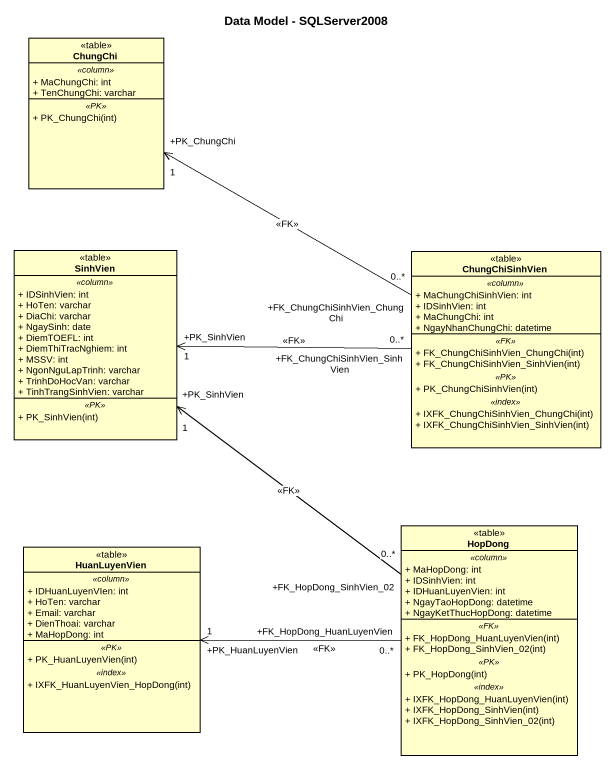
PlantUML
@startuml
title Data Model - SQLServer2008
hide circle
hide empty members
skinparam classAttributeIconSize 0
class ChungChi <<table>> {
  .. <<column>> ..
  + MaChungChi: int
  + TenChungChi: varchar
  .. <<PK>> ..
  + PK_ChungChi(int)
}
class SinhVien <<table>> {
  .. <<column>> ..
  + IDSinhVien: int
  + HoTen: varchar
  + DiaChi: varchar
  + NgaySinh: date
  + DiemTOEFL: int
  + DiemThiTracNghiem: int
  + MSSV: int
  + NgonNguLapTrinh: varchar
  + TrinhDoHocVan: varchar
  + TinhTrangSinhVien: varchar
  .. <<PK>> ..
  + PK_SinhVien(int)
}
class ChungChiSinhVien <<table>> {
  .. <<column>> ..
  + MaChungChiSinhVien: int
  + IDSinhVien: int
  + MaChungChi: int
  + NgayNhanChungChi: datetime
  .. <<FK>> ..
  + FK_ChungChiSinhVien_ChungChi(int)
  + FK_ChungChiSinhVien_SinhVien(int)
  .. <<PK>> ..
  + PK_ChungChiSinhVien(int)
  .. <<index>> ..
  + IXFK_ChungChiSinhVien_ChungChi(int)
  + IXFK_ChungChiSinhVien_SinhVien(int)
}
class HopDong <<table>> {
  .. <<column>> ..
  + MaHopDong: int
  + IDSinhVien: int
  + IDHuanLuyenVien: int
  + NgayTaoHopDong: datetime
  + NgayKetThucHopDong: datetime
  .. <<FK>> ..
  + FK_HopDong_HuanLuyenVien(int)
  + FK_HopDong_SinhVien_02(int)
  .. <<PK>> ..
  + PK_HopDong(int)
  .. <<index>> ..
  + IXFK_HopDong_HuanLuyenVien(int)
  + IXFK_HopDong_SinhVien(int)
  + IXFK_HopDong_SinhVien_02(int)
}
class HuanLuyenVien <<table>> {
  .. <<column>> ..
  + IDHuanLuyenVIen: int
  + HoTen: varchar
  + Email: varchar
  + DienThoai: varchar
  + MaHopDong: int
  .. <<PK>> ..
  + PK_HuanLuyenVien(int)
  .. <<index>> ..
  + IXFK_HuanLuyenVien_HopDong(int)
}
ChungChiSinhVien "+FK_ChungChiSinhVien_ChungChi\n0..*" -left-> "+PK_ChungChi\n1" ChungChi : <<FK>>
ChungChiSinhVien "+FK_ChungChiSinhVien_SinhVien\n0..*" -left-> "+PK_SinhVien\n1" SinhVien : <<FK>>
HopDong "+FK_HopDong_SinhVien_02\n0..*" -up-> "+PK_SinhVien\n1" SinhVien : <<FK>>
HopDong "+FK_HopDong_HuanLuyenVien\n0..*" -left-> "+PK_HuanLuyenVien\n1" HuanLuyenVien : <<FK>>
@enduml
